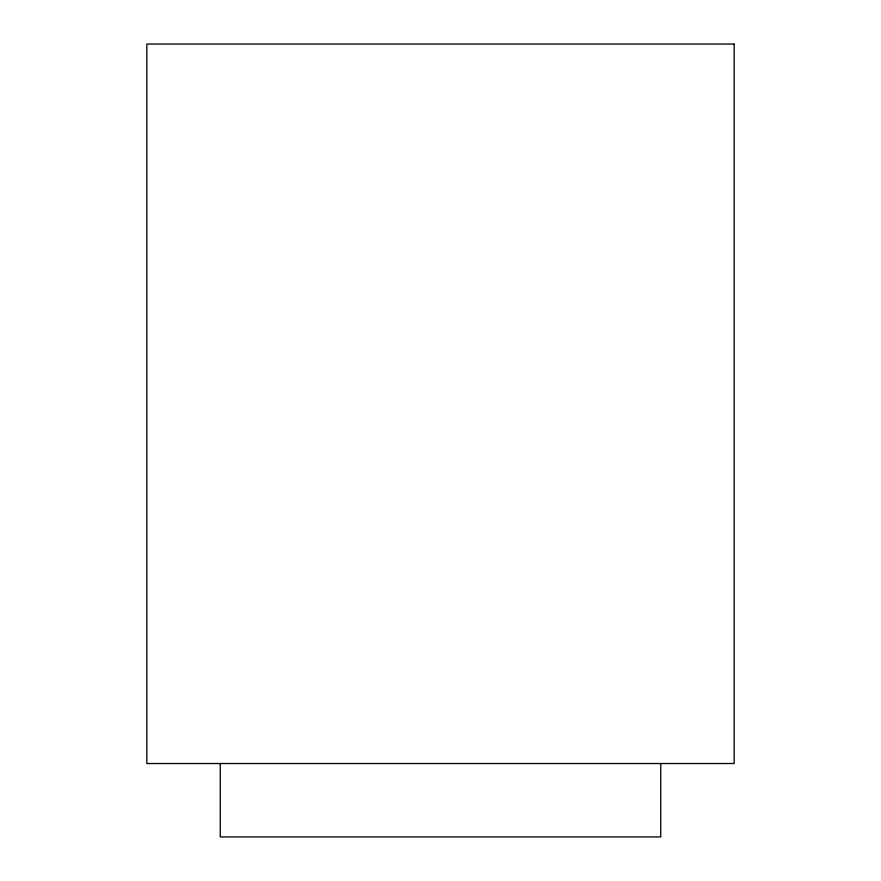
<?xml version="1.0" encoding="UTF-8"?>
<svg xmlns="http://www.w3.org/2000/svg" width="881" height="881" viewBox="0 0 881 881"><rect width="100%" height="100%" fill="white"/><g stroke="black" fill="none" stroke-linecap="round" stroke-linejoin="round"><path stroke-width="1.32" d="M660.739 763.519L660.739 836.928L220.25 836.928L220.25 763.519M734.159 44.05L146.841 44.05L146.841 763.519L734.159 763.519L734.159 44.05"/></g></svg>
